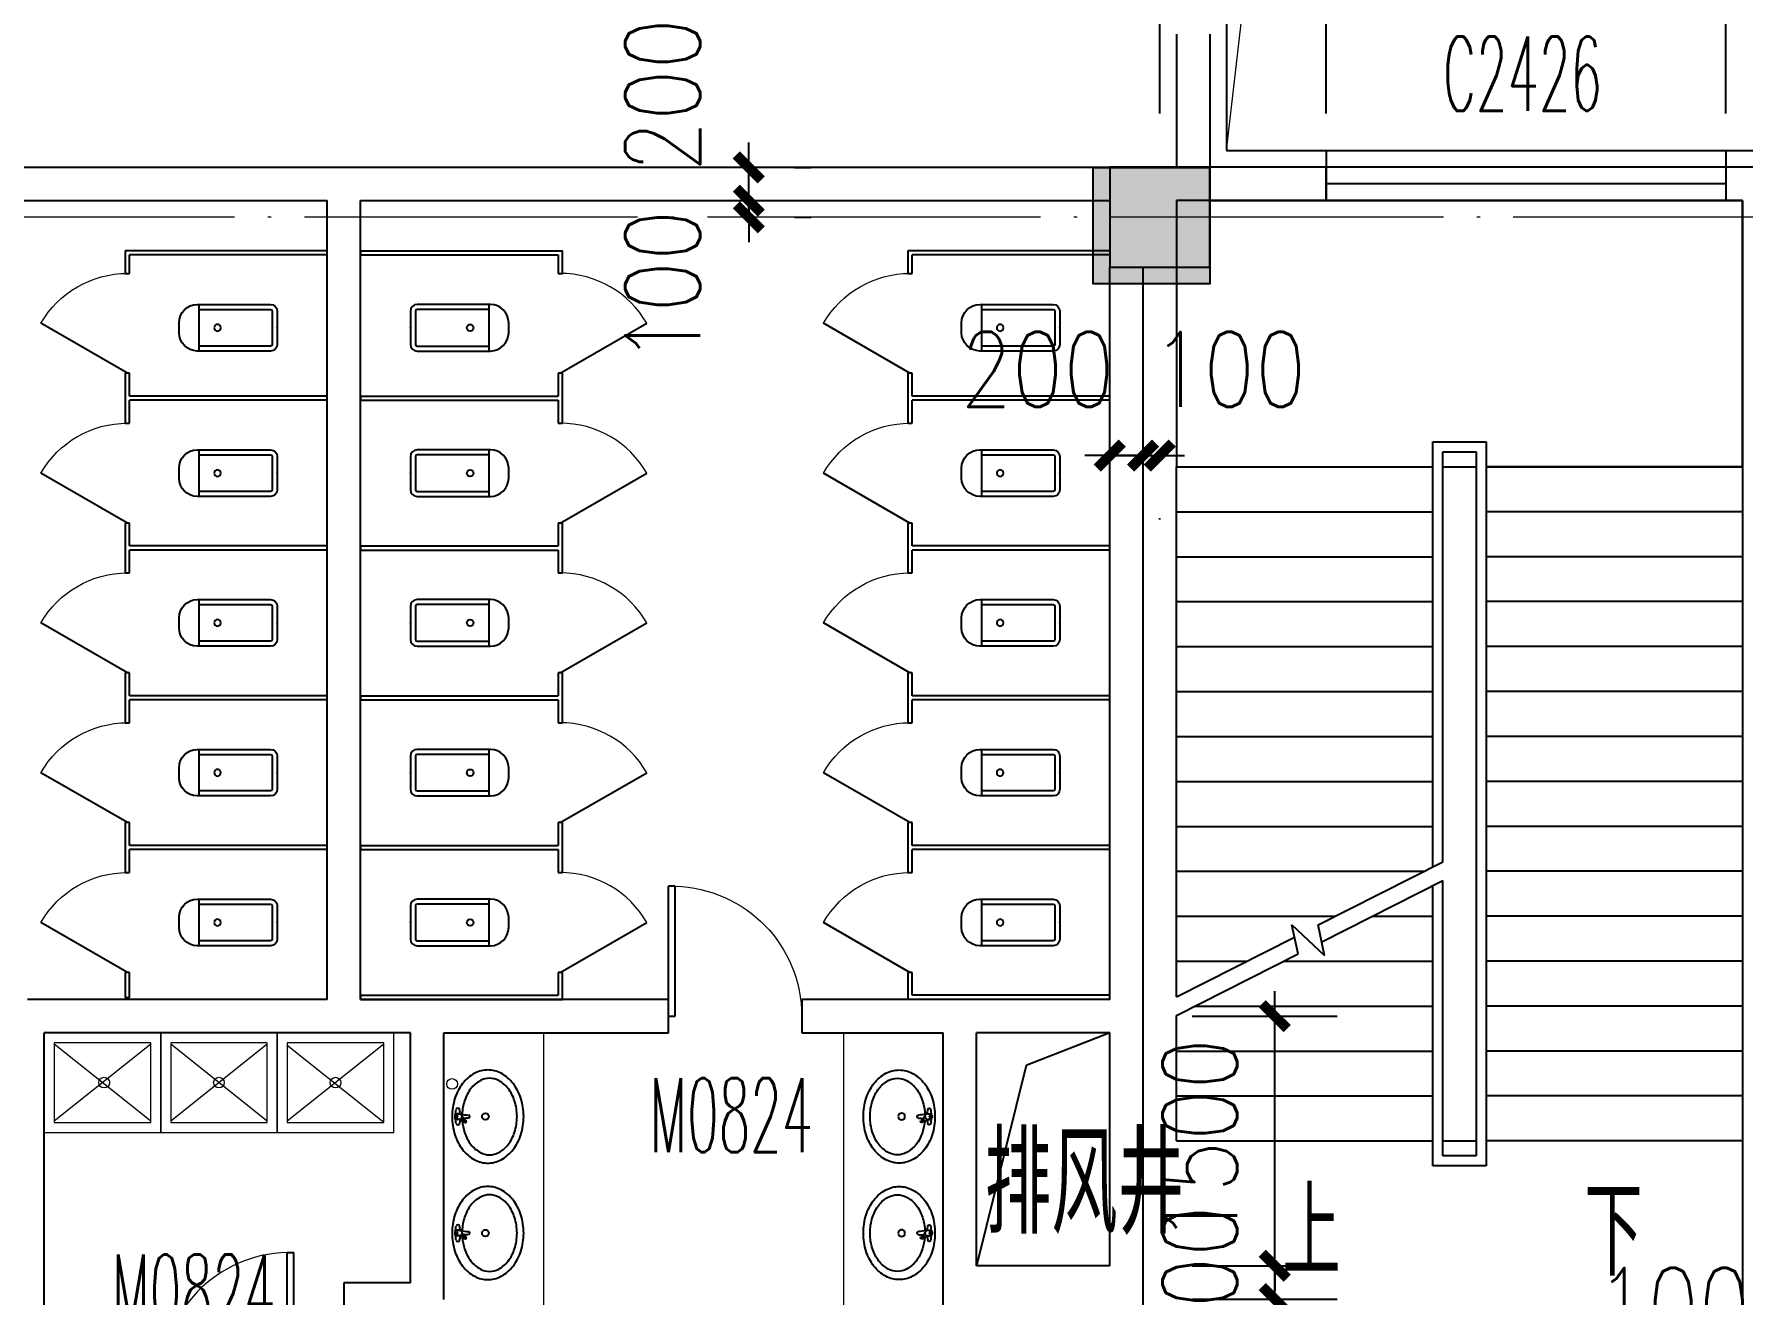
# Model space of a CAD drawing. Extents: x 1417642 to 3570900, y 124798 to 1191112.
# Drawn here: x 1460650 to 1470912, y 405920 to 413495 of the extents above; entities that cross this region are included whole.
import ezdxf

# ---------------------------------------------------------------- set-up
doc = ezdxf.new("R2010")
doc.units = 0
doc.header["$LTSCALE"] = 1000
doc.header["$MEASUREMENT"] = 0
doc.linetypes.add('DOTE', pattern=[2.42, 2, -0.2, 0.02, -0.2])
doc.layers.get('0').update_dxf_attribs({"linetype": 'CONTINUOUS'})
doc.layers.get('Defpoints').update_dxf_attribs({"linetype": 'CONTINUOUS'})
for name, color, linetype in [('colu', 2, 'CONTINUOUS'), ('COLUMN', 9, 'CONTINUOUS'), ('DIM_SYMB', 3, 'CONTINUOUS'), ('DOTE', 1, 'DOTE'), ('LATRINE', 6, 'CONTINUOUS'), ('LVTRY', 6, 'CONTINUOUS'), ('PUB_DIM', 3, 'CONTINUOUS'), ('PUB_HATCH', 8, 'CONTINUOUS'), ('PUB_TEXT', 40, 'CONTINUOUS'), ('STAIR', 2, 'CONTINUOUS'), ('SURFACE', 6, 'CONTINUOUS'), ('tiaozheng', 20, 'CONTINUOUS'), ('WALL', 4, 'CONTINUOUS'), ('WINDOW', 2, 'CONTINUOUS'), ('WINDOW_TEXT', 7, 'CONTINUOUS'), ('柱填充 @ 1', 8, 'CONTINUOUS')]:
    doc.layers.add(name, color=color, linetype=linetype)
doc.styles.add('_TCH_DIM', font='ROMANS', dxfattribs={"width": 0.7, "bigfont": 'Z'})
doc.styles.add('_TCH_WINDOW', font='ROMANS.shx', dxfattribs={"width": 0.7, "height": 400, "bigfont": 'Z.shx'})
doc.styles.add('DIM_FONT', font='SIMPLEX.shx', dxfattribs={"width": 0.8})
doc.styles.add('Z', font='ROMANS', dxfattribs={"width": 0.7, "bigfont": 'Z'})
doc.dimstyles.new('DIMN150', dxfattribs={"dimscale": 1.5, "dimtxt": 300, "dimasz": 100, "dimexe": 250, "dimexo": 300, "dimgap": 150, "dimtad": 1, "dimdec": 0, "dimzin": 0, "dimdsep": 46, "dimtxsty": 'DIM_FONT', "dimblk": 'ARCHTICK', "dimcen": 0.09, "dimdle": 1.5, "dimclrt": 7, "dimazin": 2, "dimtfac": 1, "dimtdec": 0, "dimtix": 1, "dimtmove": 2, "dimatfit": 3, "dimldrblk": 'ARCHTICK', "dimfxl": 1, "dimtolj": 1, "dimtzin": 0, "dimarcsym": 0})

# ---------------------------------------------------------------- blocks, each defined once
blk = doc.blocks.new('5873')
at = {"layer": '柱填充 @ 1', "ltscale": 1000}
blk.add_hatch(color=256, dxfattribs=at).paths.add_polyline_path([(1531128, 714085), (1531828, 714085), (1531828, 713385), (1531128, 713385)])
at = {"layer": 'colu', "ltscale": 1000}
blk.add_lwpolyline([(1531128, 714085), (1531828, 714085), (1531828, 713385), (1531128, 713385)], close=True, dxfattribs=at)
blk = doc.blocks.new('_ArchTick')
at = {"color": 0, "linetype": 'ByBlock', "const_width": 0.4}
blk.add_lwpolyline([(-0.5, -0.5), (0.5, 0.5)], dxfattribs=at)
blk = doc.blocks.new('*D1564')
at = {"layer": 'Defpoints', "color": 0}
for p in [(1464766, 412495), (1464942, 412495), (1464766, 412395)]:
    blk.add_point(p, dxfattribs=at)
at = {"layer": 'PUB_DIM', "color": 0, "lineweight": -2}
for p, q in [((1464942, 412495), (1464942, 412645)), ((1464942, 412395), (1464942, 412495)), ((1465216, 412495), (1465317, 412495)), ((1464942, 412395), (1464942, 412245)), ((1465216, 412395), (1465317, 412395))]:
    blk.add_line(p, q, dxfattribs=at)
at = {"layer": 'PUB_DIM', "color": 0, "lineweight": -2, "xscale": 150, "yscale": 150, "zscale": 150}
for p, rotation in [((1464942, 412495), 270), ((1464942, 412395), 90)]:
    blk.add_blockref('_ArchTick', p, dxfattribs=dict(at, rotation=rotation))
at = {"layer": 'PUB_DIM', "color": 7, "insert": (1464425, 411978), "char_height": 450, "attachment_point": 5, "rotation": 90, "style": 'DIM_FONT'}
blk.add_mtext('\\A1;100', dxfattribs=at)
blk = doc.blocks.new('*D1565')
at = {"layer": 'Defpoints', "color": 0}
for p in [(1464766, 412695), (1464942, 412695), (1464766, 412495)]:
    blk.add_point(p, dxfattribs=at)
at = {"layer": 'PUB_DIM', "color": 0, "lineweight": -2}
for p, q in [((1464942, 412695), (1464942, 412845)), ((1464942, 412495), (1464942, 412695)), ((1465216, 412695), (1465317, 412695)), ((1464942, 412495), (1464942, 412345)), ((1465216, 412495), (1465317, 412495))]:
    blk.add_line(p, q, dxfattribs=at)
at = {"layer": 'PUB_DIM', "color": 0, "lineweight": -2, "xscale": 150, "yscale": 150, "zscale": 150}
for p, rotation in [((1464942, 412695), 270), ((1464942, 412495), 90)]:
    blk.add_blockref('_ArchTick', p, dxfattribs=dict(at, rotation=rotation))
at = {"layer": 'PUB_DIM', "color": 7, "insert": (1464425, 413129), "char_height": 450, "attachment_point": 5, "rotation": 90, "style": 'DIM_FONT'}
blk.add_mtext('\\A1;200', dxfattribs=at)
blk = doc.blocks.new('*D1592')
at = {"layer": 'Defpoints', "color": 0}
for p in [(1467310, 411029), (1467410, 411029), (1467410, 410963)]:
    blk.add_point(p, dxfattribs=at)
at = {"layer": 'PUB_DIM', "color": 0, "lineweight": -2}
for p, q in [((1467310, 410963), (1467160, 410963)), ((1467310, 410963), (1467410, 410963)), ((1467410, 410963), (1467560, 410963)), ((1467310, 410579), (1467310, 410588)), ((1467410, 410579), (1467410, 410588))]:
    blk.add_line(p, q, dxfattribs=at)
at = {"layer": 'PUB_DIM', "color": 0, "lineweight": -2, "xscale": 150, "yscale": 150, "zscale": 150}
blk.add_blockref('_ArchTick', (1467310, 410963), dxfattribs=at)
at = {"layer": 'PUB_DIM', "color": 0, "lineweight": -2, "xscale": 150, "yscale": 150, "zscale": 150, "rotation": 180}
blk.add_blockref('_ArchTick', (1467410, 410963), dxfattribs=at)
at = {"layer": 'PUB_DIM', "color": 7, "insert": (1467828, 411481), "char_height": 450, "attachment_point": 5, "style": 'DIM_FONT'}
blk.add_mtext('\\A1;100', dxfattribs=at)
blk = doc.blocks.new('*D1593')
at = {"layer": 'Defpoints', "color": 0}
for p in [(1467110, 411029), (1467310, 411029), (1467310, 410963)]:
    blk.add_point(p, dxfattribs=at)
at = {"layer": 'PUB_DIM', "color": 0, "lineweight": -2}
for p, q in [((1467110, 410963), (1466960, 410963)), ((1467110, 410963), (1467310, 410963)), ((1467310, 410963), (1467460, 410963)), ((1467110, 410579), (1467110, 410588)), ((1467310, 410579), (1467310, 410588))]:
    blk.add_line(p, q, dxfattribs=at)
at = {"layer": 'PUB_DIM', "color": 0, "lineweight": -2, "xscale": 150, "yscale": 150, "zscale": 150}
blk.add_blockref('_ArchTick', (1467110, 410963), dxfattribs=at)
at = {"layer": 'PUB_DIM', "color": 0, "lineweight": -2, "xscale": 150, "yscale": 150, "zscale": 150, "rotation": 180}
blk.add_blockref('_ArchTick', (1467310, 410963), dxfattribs=at)
at = {"layer": 'PUB_DIM', "color": 7, "insert": (1466677, 411481), "char_height": 450, "attachment_point": 5, "style": 'DIM_FONT'}
blk.add_mtext('\\A1;200', dxfattribs=at)
blk = doc.blocks.new('*D1608')
at = {"layer": 'Defpoints', "color": 0}
for p in [(1467156, 407595), (1468101, 407595), (1467156, 406095)]:
    blk.add_point(p, dxfattribs=at)
at = {"layer": 'PUB_DIM', "color": 0, "lineweight": -2}
for p, q in [((1468101, 407595), (1468101, 407745)), ((1467606, 407595), (1468476, 407595)), ((1468101, 406095), (1468101, 407595)), ((1467606, 406095), (1468476, 406095)), ((1468101, 406095), (1468101, 405945))]:
    blk.add_line(p, q, dxfattribs=at)
at = {"layer": 'PUB_DIM', "color": 0, "lineweight": -2, "xscale": 150, "yscale": 150, "zscale": 150}
for p, rotation in [((1468101, 407595), 270), ((1468101, 406095), 90)]:
    blk.add_blockref('_ArchTick', p, dxfattribs=dict(at, rotation=rotation))
at = {"layer": 'PUB_DIM', "color": 7, "insert": (1467651, 406845), "char_height": 450, "attachment_point": 5, "rotation": 90, "style": 'DIM_FONT'}
blk.add_mtext('\\A1;1500', dxfattribs=at)
blk = doc.blocks.new('*D1609')
at = {"layer": 'Defpoints', "color": 0}
for p in [(1467156, 406095), (1468101, 406095), (1467156, 405895)]:
    blk.add_point(p, dxfattribs=at)
at = {"layer": 'PUB_DIM', "color": 0, "lineweight": -2}
for p, q in [((1468101, 406095), (1468101, 406245)), ((1467606, 406095), (1468476, 406095)), ((1468101, 405895), (1468101, 406095)), ((1467606, 405895), (1468476, 405895)), ((1468101, 405895), (1468101, 405745))]:
    blk.add_line(p, q, dxfattribs=at)
at = {"layer": 'PUB_DIM', "color": 0, "lineweight": -2, "xscale": 150, "yscale": 150, "zscale": 150}
for p, rotation in [((1468101, 406095), 270), ((1468101, 405895), 90)]:
    blk.add_blockref('_ArchTick', p, dxfattribs=dict(at, rotation=rotation))
at = {"layer": 'PUB_DIM', "color": 7, "insert": (1467651, 405995), "char_height": 450, "attachment_point": 5, "rotation": 90, "style": 'DIM_FONT'}
blk.add_mtext('\\A1;200', dxfattribs=at)
blk = doc.blocks.new('*D1610')
at = {"layer": 'Defpoints', "color": 0}
for p in [(1467156, 405895), (1468101, 405895), (1467156, 404395)]:
    blk.add_point(p, dxfattribs=at)
at = {"layer": 'PUB_DIM', "color": 0, "lineweight": -2}
for p, q in [((1468101, 405895), (1468101, 406045)), ((1467606, 405895), (1468476, 405895)), ((1468101, 404395), (1468101, 405895)), ((1467606, 404395), (1468476, 404395)), ((1468101, 404395), (1468101, 404245))]:
    blk.add_line(p, q, dxfattribs=at)
at = {"layer": 'PUB_DIM', "color": 0, "lineweight": -2, "xscale": 150, "yscale": 150, "zscale": 150}
for p, rotation in [((1468101, 405895), 270), ((1468101, 404395), 90)]:
    blk.add_blockref('_ArchTick', p, dxfattribs=dict(at, rotation=rotation))
at = {"layer": 'PUB_DIM', "color": 7, "insert": (1467651, 405145), "char_height": 450, "attachment_point": 5, "rotation": 90, "style": 'DIM_FONT'}
blk.add_mtext('\\A1;1500', dxfattribs=at)
blk = doc.blocks.new('*D1611')
at = {"layer": 'Defpoints', "color": 0}
for p in [(1470910, 405809), (1471010, 405809), (1471010, 405340)]:
    blk.add_point(p, dxfattribs=at)
at = {"layer": 'PUB_DIM', "color": 0, "lineweight": -2}
for p, q in [((1470910, 405340), (1470760, 405340)), ((1470910, 405359), (1470910, 404965)), ((1470910, 405340), (1471010, 405340)), ((1471010, 405359), (1471010, 404965)), ((1471010, 405340), (1471160, 405340))]:
    blk.add_line(p, q, dxfattribs=at)
at = {"layer": 'PUB_DIM', "color": 0, "lineweight": -2, "xscale": 150, "yscale": 150, "zscale": 150}
blk.add_blockref('_ArchTick', (1470910, 405340), dxfattribs=at)
at = {"layer": 'PUB_DIM', "color": 0, "lineweight": -2, "xscale": 150, "yscale": 150, "zscale": 150, "rotation": 180}
blk.add_blockref('_ArchTick', (1471010, 405340), dxfattribs=at)
at = {"layer": 'PUB_DIM', "color": 7, "insert": (1470493, 405857), "char_height": 450, "attachment_point": 5, "style": 'DIM_FONT'}
blk.add_mtext('\\A1;100', dxfattribs=at)
blk = doc.blocks.new('*D1942')
at = {"layer": 'Defpoints', "color": 0}
for p in [(1474210, 413795), (1470810, 412569), (1474210, 412569)]:
    blk.add_point(p, dxfattribs=at)
at = {"layer": 'PUB_DIM', "color": 0, "lineweight": -2}
for p, q in [((1470810, 413019), (1470810, 414170)), ((1474210, 413019), (1474210, 414170)), ((1470808, 413795), (1474213, 413795))]:
    blk.add_line(p, q, dxfattribs=at)
at = {"layer": 'PUB_DIM', "color": 0, "lineweight": -2, "xscale": 150, "yscale": 150, "zscale": 150, "rotation": 180}
blk.add_blockref('_ArchTick', (1470810, 413795), dxfattribs=at)
at = {"layer": 'PUB_DIM', "color": 0, "lineweight": -2, "xscale": 150, "yscale": 150, "zscale": 150}
blk.add_blockref('_ArchTick', (1474210, 413795), dxfattribs=at)
at = {"layer": 'PUB_DIM', "color": 7, "insert": (1472510, 414245), "char_height": 450, "attachment_point": 5, "style": 'DIM_FONT'}
blk.add_mtext('\\A1;3400', dxfattribs=at)
blk = doc.blocks.new('*D1943')
at = {"layer": 'Defpoints', "color": 0}
for p in [(1470810, 413795), (1468410, 412569), (1470810, 412569)]:
    blk.add_point(p, dxfattribs=at)
at = {"layer": 'PUB_DIM', "color": 0, "lineweight": -2}
for p, q in [((1468410, 413019), (1468410, 414170)), ((1470810, 413019), (1470810, 414170)), ((1468408, 413795), (1470813, 413795))]:
    blk.add_line(p, q, dxfattribs=at)
at = {"layer": 'PUB_DIM', "color": 0, "lineweight": -2, "xscale": 150, "yscale": 150, "zscale": 150, "rotation": 180}
blk.add_blockref('_ArchTick', (1468410, 413795), dxfattribs=at)
at = {"layer": 'PUB_DIM', "color": 0, "lineweight": -2, "xscale": 150, "yscale": 150, "zscale": 150}
blk.add_blockref('_ArchTick', (1470810, 413795), dxfattribs=at)
at = {"layer": 'PUB_DIM', "color": 7, "insert": (1469610, 414245), "char_height": 450, "attachment_point": 5, "style": 'DIM_FONT'}
blk.add_mtext('\\A1;2400', dxfattribs=at)
blk = doc.blocks.new('*D1944')
at = {"layer": 'Defpoints', "color": 0}
for p in [(1468410, 413795), (1467410, 412569), (1468410, 412569)]:
    blk.add_point(p, dxfattribs=at)
at = {"layer": 'PUB_DIM', "color": 0, "lineweight": -2}
for p, q in [((1467410, 413019), (1467410, 414170)), ((1468410, 413019), (1468410, 414170)), ((1467410, 413795), (1467260, 413795)), ((1467410, 413795), (1468410, 413795)), ((1468410, 413795), (1468560, 413795))]:
    blk.add_line(p, q, dxfattribs=at)
at = {"layer": 'PUB_DIM', "color": 0, "lineweight": -2, "xscale": 150, "yscale": 150, "zscale": 150}
blk.add_blockref('_ArchTick', (1467410, 413795), dxfattribs=at)
at = {"layer": 'PUB_DIM', "color": 0, "lineweight": -2, "xscale": 150, "yscale": 150, "zscale": 150, "rotation": 180}
blk.add_blockref('_ArchTick', (1468410, 413795), dxfattribs=at)
at = {"layer": 'PUB_DIM', "color": 7, "insert": (1467910, 414245), "char_height": 450, "attachment_point": 5, "style": 'DIM_FONT'}
blk.add_mtext('\\A1;1000', dxfattribs=at)
blk = doc.blocks.new('_FZH')
blk.add_lwpolyline([(-0.5, -0.5), (0.5, -0.5), (0.5, 0.5), (-0.5, 0.5)], close=True)
at = {"layer": 'PUB_HATCH'}
blk.add_solid([(-0.5, -0.5), (0.5, -0.5), (-0.5, 0.5), (0.5, 0.5)], dxfattribs=at)
blk = doc.blocks.new('$TCHSYS$WIN2D')
for p, q in [((-0.5, 0.5), (0.5, 0.5)), ((-0.5, 0.5), (-0.5, -0.5)), ((0.5, 0.5), (0.5, -0.5)), ((0.5, 0.1667), (-0.5, 0.1667)), ((0.5, -0.1667), (-0.5, -0.1667)), ((-0.5, -0.5), (0.5, -0.5))]:
    blk.add_line(p, q)
blk = doc.blocks.new('$lvtry$00000200')
for p, q in [((-140, -40, 0), (-140, -480, 0)), ((-110, -40, 0), (-110, -470, 0)), ((100, 0, 0), (-100, 0, 0)), ((100, -30, 0), (-100, -30, 0)), ((110, -470, 0), (110, -40, 0)), ((140, -480, 0), (140, -40, 0)), ((140, -470, 0), (-140, -470, 0)), ((-30, -590, 0), (30, -590, 0))]:
    blk.add_line(p, q)
blk.add_circle((0, -359, 0), 20)
for centre, radius, start, end in [((-100, -40, 0), 40, 90, 180), ((-100, -40, 0), 10, 90, 180), ((100, -40, 0), 40, 0, 90), ((100, -40, 0), 10, 0, 90), ((-30, -480, 0), 110, 180, 270), ((30, -480, 0), 110, 270, 0)]:
    blk.add_arc(centre, radius, start, end)
blk.add_point((0, 0))
blk = doc.blocks.new('$TCHSYS$APDOOR2D')
blk.add_line((0.5, 0), (0, 0.866))
at = {"lineweight": 13}
blk.add_arc((0.5, 0), 1, 120, 180, dxfattribs=at)
blk = doc.blocks.new('$lvtry$00000193')
for p, q in [((-17, -43, 0), (-17, -33, 0)), ((17, -43, 0), (17, -33, 0))]:
    blk.add_line(p, q)
at = {"elevation": 0}
blk.add_lwpolyline([(280, -215, 0.12431), (260, -136, 0.105707), (198, -63, 0.086941), (110, -17, 0.077137), (0, 0, 0.077137), (-110, -17, 0.086941), (-198, -63, 0.105707), (-260, -136, 0.12431), (-280, -215, 0.12431), (-260, -294, 0.105707), (-198, -367, 0.086941), (-110, -413, 0.077137), (0, -430, 0.077137), (110, -413, 0.086941), (198, -367, 0.105707), (260, -294, 0.12431)], format="xyb", close=True, dxfattribs=at)
blk.add_lwpolyline([(-25, -61, 0.056876), (-95, -75, 0.086941), (-168, -113, 0.105707), (-216, -170, 0.12431), (-230, -225, 0.12431), (-216, -280, 0.105707), (-168, -337, 0.086941), (-95, -375, 0.077137), (0, -390, 0.077137), (95, -375, 0.086941), (168, -337, 0.105707), (216, -280, 0.12431), (230, -225, 0.12431), (216, -170, 0.105707), (168, -113, 0.086941), (95, -75, 0.06676), (13, -60, 0.06676)], format="xyb", dxfattribs=at)
for centre, radius in [((0, -43, 0), 16.7), ((0, -200, 0), 20)]:
    blk.add_circle(centre, radius)
for centre, radius, start, end in [((-40, -34, 0), 10.1, 106.6096, 258.1648), ((-64, 234, 0), 259, 274.7069, 282.3732), ((-75, -213, 0), 173, 71.36, 79.1873), ((-29, -80, 0), 6.77, 155.344, 308.3224), ((-171, 19, 0), 166, 324.8411, 338.1337), ((-171, 19, 0), 170, 324.8411, 331.3523), ((-29, -80, 0), 3.37, 155.344, 308.3224), ((100, -194, 0), 170, 132.3141, 138.8253), ((100, -194, 0), 166, 125.5327, 138.8253), ((-12, -58, 0), 10.6, 201.8924, 261.774), ((0, -33, 0), 16.7, 0, 180), ((-381, -115, 0), 372, 2.3982, 6.7627), ((0, -96, 0), 9.9, 201.7837, 338.2163), ((64, 234, 0), 259, 257.6268, 265.2931), ((381, -115, 0), 372, 170.1008, 177.6018), ((75, -213, 0), 173, 100.8127, 110.4191), ((40, -34, 0), 10.1, 281.8352, 73.3904)]:
    blk.add_arc(centre, radius, start, end)
blk.add_point((0, -33, 0))
blk = doc.blocks.new('$DorLib2D$00000001')
for p, q in [((0.45, 0.975), (0.5, 0.975)), ((0.45, 0), (0.45, 0.975)), ((0.5, 0), (0.5, 0.975)), ((0.5, 0), (0.45, 0))]:
    blk.add_line(p, q)
at = {"lineweight": 13}
blk.add_arc((0.475, 0), 0.975, 91.4693, 180, dxfattribs=at)

msp = doc.modelspace()

# ---------------------------------------------------------------- linework, layer by layer
at = {"layer": 'DIM_SYMB'}
for points in [[(1470110.3, 406710.5, 0, 0, 0), (1470110.3, 411695.5, 0, 0, 0), (1468310.3, 411695.5, 0, 0, 0), (1468310.3, 408645.5, 120, 0, 0), (1468310.3, 408195.5, 0, 0, 0)], [(1468310.3, 406710.5, 0, 0, 0), (1468310.3, 407475.5, 120, 0, 0), (1468310.3, 407925.5, 0, 0, 0)]]:
    msp.add_lwpolyline(points, format="xyseb", dxfattribs=at)
at = {"layer": 'DOTE', "lineweight": 0}
msp.add_lwpolyline([(1597373.8, 412395.5), (1431783.9, 412395.5)], dxfattribs=at)
at = {"layer": 'LATRINE'}
for p, q in [((1462410.3, 412194.1), (1461197.8, 412194.1)), ((1461197.8, 412194.1), (1461197.8, 412057.9)), ((1462410.3, 412169.1), (1461222.8, 412169.1)), ((1461222.8, 412057.9), (1461222.8, 412169.1)), ((1462410.3, 412169.1), (1462410.3, 412194.1)), ((1462610.3, 412194.1), (1463822.8, 412194.1)), ((1462610.3, 412194.1), (1462610.3, 412169.1)), ((1462610.3, 412169.1), (1463797.8, 412169.1)), ((1463797.8, 412169.1), (1463797.8, 412057.9)), ((1463822.8, 412057.9), (1463822.8, 412194.1)), ((1467110.3, 412194.1), (1465897.8, 412194.1)), ((1465897.8, 412194.1), (1465897.8, 412057.9)), ((1467110.3, 412169.1), (1465922.8, 412169.1)), ((1465922.8, 412057.9), (1465922.8, 412169.1)), ((1461197.8, 412057.9), (1461222.8, 412057.9)), ((1463797.8, 412057.9), (1463822.8, 412057.9)), ((1465897.8, 412057.9), (1465922.8, 412057.9)), ((1461222.8, 411457.9), (1461197.8, 411457.9)), ((1461197.8, 411457.9), (1461197.8, 411310.9)), ((1461222.8, 411320.4), (1461222.8, 411457.9)), ((1463822.8, 411457.9), (1463797.8, 411457.9)), ((1463797.8, 411457.9), (1463797.8, 411320.4)), ((1463822.8, 411310.9), (1463822.8, 411457.9)), ((1465922.8, 411457.9), (1465897.8, 411457.9)), ((1465897.8, 411457.9), (1465897.8, 411310.9)), ((1465922.8, 411320.4), (1465922.8, 411457.9)), ((1461197.8, 411307.9), (1461197.8, 411157.9)), ((1462410.3, 411320.4), (1461222.8, 411320.4)), ((1462410.3, 411295.4), (1461222.8, 411295.4)), ((1461222.8, 411157.9), (1461222.8, 411295.4)), ((1462410.3, 411295.4), (1462410.3, 411320.4)), ((1462610.3, 411320.4), (1463797.8, 411320.4)), ((1462610.3, 411320.4), (1462610.3, 411295.4)), ((1462610.3, 411295.4), (1463797.8, 411295.4)), ((1463797.8, 411295.4), (1463797.8, 411157.9)), ((1463822.8, 411157.9), (1463822.8, 411307.9)), ((1465897.8, 411307.9), (1465897.8, 411157.9)), ((1467110.3, 411320.4), (1465922.8, 411320.4)), ((1467110.3, 411295.4), (1465922.8, 411295.4)), ((1465922.8, 411157.9), (1465922.8, 411295.4)), ((1467110.3, 411295.4), (1467110.3, 411320.4)), ((1461197.8, 411157.9), (1461222.8, 411157.9)), ((1463797.8, 411157.9), (1463822.8, 411157.9)), ((1465897.8, 411157.9), (1465922.8, 411157.9)), ((1461222.8, 410557.9), (1461197.8, 410557.9)), ((1461197.8, 410557.9), (1461197.8, 410407.9)), ((1461222.8, 410420.4), (1461222.8, 410557.9)), ((1463822.8, 410557.9), (1463797.8, 410557.9)), ((1463797.8, 410557.9), (1463797.8, 410420.4)), ((1463822.8, 410407.9), (1463822.8, 410557.9)), ((1465922.8, 410557.9), (1465897.8, 410557.9)), ((1465897.8, 410557.9), (1465897.8, 410407.9)), ((1465922.8, 410420.4), (1465922.8, 410557.9)), ((1461197.8, 410407.9), (1461197.8, 410257.9)), ((1462410.3, 410420.4), (1461222.8, 410420.4)), ((1462410.3, 410395.4), (1461222.8, 410395.4)), ((1461222.8, 410257.9), (1461222.8, 410395.4)), ((1462410.3, 410395.4), (1462410.3, 410420.4)), ((1462610.3, 410420.4), (1463797.8, 410420.4)), ((1462610.3, 410420.4), (1462610.3, 410395.4)), ((1462610.3, 410395.4), (1463797.8, 410395.4)), ((1463797.8, 410395.4), (1463797.8, 410257.9)), ((1463822.8, 410257.9), (1463822.8, 410407.9)), ((1465897.8, 410407.9), (1465897.8, 410257.9)), ((1467110.3, 410420.4), (1465922.8, 410420.4)), ((1467110.3, 410395.4), (1465922.8, 410395.4)), ((1465922.8, 410257.9), (1465922.8, 410395.4)), ((1467110.3, 410395.4), (1467110.3, 410420.4)), ((1461197.8, 410257.9), (1461222.8, 410257.9)), ((1463797.8, 410257.9), (1463822.8, 410257.9)), ((1465897.8, 410257.9), (1465922.8, 410257.9)), ((1461222.8, 409657.9), (1461197.8, 409657.9)), ((1461197.8, 409657.9), (1461197.8, 409507.9)), ((1461222.8, 409520.4), (1461222.8, 409657.9)), ((1463822.8, 409657.9), (1463797.8, 409657.9)), ((1463797.8, 409657.9), (1463797.8, 409520.4)), ((1463822.8, 409507.9), (1463822.8, 409657.9)), ((1465922.8, 409657.9), (1465897.8, 409657.9)), ((1465897.8, 409657.9), (1465897.8, 409507.9)), ((1465922.8, 409520.4), (1465922.8, 409657.9)), ((1461197.8, 409507.9), (1461197.8, 409357.9)), ((1462410.3, 409520.4), (1461222.8, 409520.4)), ((1462410.3, 409495.4), (1461222.8, 409495.4)), ((1461222.8, 409357.9), (1461222.8, 409495.4)), ((1462410.3, 409495.4), (1462410.3, 409520.4)), ((1462610.3, 409520.4), (1463797.8, 409520.4)), ((1462610.3, 409520.4), (1462610.3, 409495.4)), ((1462610.3, 409495.4), (1463797.8, 409495.4)), ((1463797.8, 409495.4), (1463797.8, 409357.9)), ((1463822.8, 409357.9), (1463822.8, 409507.9)), ((1465897.8, 409507.9), (1465897.8, 409357.9)), ((1467110.3, 409520.4), (1465922.8, 409520.4)), ((1467110.3, 409495.4), (1465922.8, 409495.4)), ((1465922.8, 409357.9), (1465922.8, 409495.4)), ((1467110.3, 409495.4), (1467110.3, 409520.4)), ((1461197.8, 409357.9), (1461222.8, 409357.9)), ((1463797.8, 409357.9), (1463822.8, 409357.9)), ((1465897.8, 409357.9), (1465922.8, 409357.9)), ((1461222.8, 408757.9), (1461197.8, 408757.9)), ((1461197.8, 408757.9), (1461197.8, 408607.9)), ((1461222.8, 408620.4), (1461222.8, 408757.9)), ((1463822.8, 408757.9), (1463797.8, 408757.9)), ((1463797.8, 408757.9), (1463797.8, 408620.4)), ((1463822.8, 408607.9), (1463822.8, 408757.9)), ((1465922.8, 408757.9), (1465897.8, 408757.9)), ((1465897.8, 408757.9), (1465897.8, 408607.9)), ((1465922.8, 408620.4), (1465922.8, 408757.9)), ((1461197.8, 408607.9), (1461197.8, 408457.9)), ((1462410.3, 408620.4), (1461222.8, 408620.4)), ((1462410.3, 408595.4), (1461222.8, 408595.4)), ((1461222.8, 408457.9), (1461222.8, 408595.4)), ((1462410.3, 408595.4), (1462410.3, 408620.4)), ((1462610.3, 408620.4), (1463797.8, 408620.4)), ((1462610.3, 408620.4), (1462610.3, 408595.4)), ((1462610.3, 408595.4), (1463797.8, 408595.4)), ((1463797.8, 408595.4), (1463797.8, 408457.9)), ((1463822.8, 408457.9), (1463822.8, 408607.9)), ((1465897.8, 408607.9), (1465897.8, 408457.9)), ((1467110.3, 408620.4), (1465922.8, 408620.4)), ((1467110.3, 408595.4), (1465922.8, 408595.4)), ((1465922.8, 408457.9), (1465922.8, 408595.4)), ((1467110.3, 408595.4), (1467110.3, 408620.4)), ((1461197.8, 408457.9), (1461222.8, 408457.9)), ((1463797.8, 408457.9), (1463822.8, 408457.9)), ((1465897.8, 408457.9), (1465922.8, 408457.9)), ((1461222.8, 407857.9), (1461197.8, 407857.9)), ((1461197.8, 407857.9), (1461197.8, 407707.9)), ((1461222.8, 407707.9), (1461222.8, 407857.9)), ((1463822.8, 407857.9), (1463797.8, 407857.9)), ((1463797.8, 407857.9), (1463797.8, 407720.4)), ((1463822.8, 407695.4), (1463822.8, 407857.9)), ((1465922.8, 407857.9), (1465897.8, 407857.9)), ((1465897.8, 407857.9), (1465897.8, 407695.4)), ((1465922.8, 407720.4), (1465922.8, 407857.9)), ((1461197.8, 407707.9), (1461222.8, 407707.9)), ((1462610.3, 407720.4), (1463797.8, 407720.4)), ((1462610.3, 407720.4), (1462610.3, 407695.4)), ((1467110.3, 407720.4), (1465922.8, 407720.4)), ((1467110.3, 407695.4), (1467110.3, 407720.4)), ((1462610.3, 407695.4), (1463822.8, 407695.4)), ((1467110.3, 407695.4), (1465897.8, 407695.4))]:
    msp.add_line(p, q, dxfattribs=at)
at = {"layer": 'LATRINE', "lineweight": 0}
for points in [[(1463710.3, 407495.4), (1463710.3, 404292.5)], [(1465510.3, 407495.4), (1465510.3, 404292.5)]]:
    msp.add_lwpolyline(points, dxfattribs=at)
at = {"layer": 'LVTRY', "lineweight": 0}
for p, q in [((1461350.3, 406963.7), (1460770.3, 407427.3)), ((1461350.3, 407427.3), (1460770.3, 406963.7)), ((1462050.3, 406963.7), (1461470.3, 407427.3)), ((1462050.3, 407427.3), (1461470.3, 406963.7)), ((1462750.3, 407427.3), (1462170.3, 406963.7)), ((1462750.3, 406955.7), (1462170.3, 407419.3))]:
    msp.add_line(p, q, dxfattribs=at)
for points in [[(1460710.3, 406895.7), (1461410.3, 406895.7), (1461410.3, 407495.4), (1460710.3, 407495.4)], [(1461410.3, 406895.7), (1462110.3, 406895.7), (1462110.3, 407495.4), (1461410.3, 407495.4)], [(1462110.3, 406895.7), (1462810.3, 406895.7), (1462810.3, 407495.4), (1462110.3, 407495.4)], [(1460770.3, 406955.7), (1461350.3, 406955.7), (1461350.3, 407435.4), (1460770.3, 407435.4)], [(1461470.3, 406955.7), (1462050.3, 406955.7), (1462050.3, 407435.4), (1461470.3, 407435.4)], [(1462170.3, 406955.7), (1462750.3, 406955.7), (1462750.3, 407435.4), (1462170.3, 407435.4)]]:
    msp.add_lwpolyline(points, close=True, dxfattribs=at)
for centre in [(1461070.3, 407195.5), (1461760.3, 407195.5), (1462460.3, 407195.5), (1463160.3, 407187.5)]:
    msp.add_circle(centre, 32.1, dxfattribs=at)
at = {"layer": 'STAIR'}
for p, q in [((1470910.3, 412495.5), (1467510.3, 412495.5)), ((1467510.3, 412495.5), (1467510.3, 410895.5)), ((1470910.3, 410895.5), (1470910.3, 412495.5)), ((1469050.3, 408492), (1469050.3, 411045.5)), ((1469050.3, 411045.5), (1469370.3, 411045.5)), ((1469110.3, 408522.5), (1469110.3, 410985.5)), ((1469110.3, 410985.5), (1469310.3, 410985.5)), ((1469310.3, 410985.5), (1469310.3, 406755.5)), ((1469370.3, 411045.5), (1469370.3, 406695.5)), ((1467510.3, 407710.6), (1467510.3, 410895.5)), ((1467510.3, 410895.5), (1469050.3, 410895.5)), ((1467510.3, 410895.5), (1469050.3, 410895.5)), ((1469110.3, 408522.5), (1469110.3, 410895.5)), ((1469110.3, 410895.5), (1469310.3, 410895.5)), ((1469310.3, 410895.5), (1469310.3, 406845.5)), ((1470910.3, 410895.5), (1469370.3, 410895.5)), ((1469370.3, 410895.5), (1470910.3, 410895.5)), ((1470910.3, 410895.5), (1470910.3, 406845.5)), ((1467510.3, 410625.5), (1469050.3, 410625.5)), ((1470910.3, 410625.5), (1469370.3, 410625.5)), ((1467510.3, 410355.5), (1469050.3, 410355.5)), ((1470910.3, 410355.5), (1469370.3, 410355.5)), ((1467510.3, 410085.5), (1469050.3, 410085.5)), ((1470910.3, 410085.5), (1469370.3, 410085.5)), ((1467510.3, 409815.5), (1469050.3, 409815.5)), ((1470910.3, 409815.5), (1469370.3, 409815.5)), ((1467510.3, 409545.5), (1469050.3, 409545.5)), ((1470910.3, 409545.5), (1469370.3, 409545.5)), ((1467510.3, 409275.5), (1469050.3, 409275.5)), ((1470910.3, 409275.5), (1469370.3, 409275.5)), ((1467510.3, 409005.5), (1469050.3, 409005.5)), ((1470910.3, 409005.5), (1469370.3, 409005.5)), ((1467510.3, 408735.5), (1469050.3, 408735.5)), ((1470910.3, 408735.5), (1469370.3, 408735.5)), ((1468361.9, 408142.7), (1469110.3, 408522.5)), ((1467510.3, 408465.5), (1468997.9, 408465.5)), ((1470910.3, 408465.5), (1469370.3, 408465.5)), ((1468383.3, 408041.4), (1469110.3, 408410.3)), ((1469050.3, 406695.5), (1469050.3, 408379.9)), ((1469110.3, 406845.5), (1469110.3, 408410.3)), ((1469110.3, 406755.5), (1469110.3, 408410.3)), ((1467510.3, 408195.5), (1468465.8, 408195.5)), ((1468240.8, 407969.2), (1468204, 408143.7)), ((1468204, 408143.7), (1468400.4, 407960)), ((1468400.4, 407960), (1468361.9, 408142.7)), ((1468686.8, 408195.5), (1469050.3, 408195.5)), ((1470910.3, 408195.5), (1469370.3, 408195.5)), ((1467510.3, 407710.6), (1468219.5, 408070.5)), ((1467510.3, 407598.4), (1468240.8, 407969.2)), ((1467510.3, 407925.5), (1467933.7, 407925.5)), ((1468154.7, 407925.5), (1469050.3, 407925.5)), ((1470910.3, 407925.5), (1469370.3, 407925.5)), ((1467510.3, 406845.5), (1467510.3, 407598.4)), ((1467622.6, 407655.5), (1469050.3, 407655.5)), ((1470910.3, 407655.5), (1469370.3, 407655.5)), ((1467510.3, 407385.5), (1469050.3, 407385.5)), ((1470910.3, 407385.5), (1469370.3, 407385.5)), ((1467510.3, 407115.5), (1469050.3, 407115.5)), ((1470910.3, 407115.5), (1469370.3, 407115.5)), ((1467510.3, 406845.5), (1469050.3, 406845.5)), ((1469110.3, 406845.5), (1469310.3, 406845.5)), ((1470910.3, 406845.5), (1469370.3, 406845.5)), ((1469370.3, 406695.5), (1469050.3, 406695.5)), ((1469310.3, 406755.5), (1469110.3, 406755.5))]:
    msp.add_line(p, q, dxfattribs=at)
at = {"layer": 'STAIR', "lineweight": 0}
msp.add_lwpolyline([(1467810.8, 412795.5), (1473366, 460995.5), (1511010.3, 469395.5)], dxfattribs=at)
at = {"layer": 'SURFACE'}
for p, q in [((1467810.3, 413795.5), (1467810.3, 412795.5)), ((1467810.3, 412795.5), (1468410.3, 412795.5)), ((1468410.3, 412795.5), (1468410.3, 412695.5)), ((1470810.3, 412795.5), (1470810.3, 412695.5)), ((1470810.3, 412795.5), (1471010.3, 412795.5))]:
    msp.add_line(p, q, dxfattribs=at)
at = {"layer": 'tiaozheng', "color": 2}
for p, q in [((1467110.3, 407495.4), (1466608.2, 407298.6)), ((1466608.2, 407298.6), (1466310.3, 406095.4))]:
    msp.add_line(p, q, dxfattribs=at)
at = {"layer": 'WALL'}
for p, q in [((1467510.3, 413495.5), (1467510.3, 412695.5)), ((1467710.3, 413495.5), (1467710.3, 412695.5)), ((1458910.3, 412695.5), (1462510.3, 412695.5)), ((1462510.3, 412695.5), (1467110.3, 412695.5)), ((1468410.3, 412695.5), (1467710.3, 412695.5)), ((1468410.3, 412495.5), (1468410.3, 412695.5)), ((1471010.3, 412695.5), (1470810.3, 412695.5)), ((1470810.3, 412695.5), (1470810.3, 412495.5)), ((1459010.3, 412495.5), (1462410.3, 412495.5)), ((1462410.3, 407695.4), (1462410.3, 412495.5)), ((1462610.3, 407695.4), (1462610.3, 412495.5)), ((1462610.3, 412495.5), (1467110.3, 412495.5)), ((1467710.3, 412495.5), (1468410.3, 412495.5)), ((1470810.3, 412495.5), (1470910.3, 412495.5)), ((1470910.3, 412495.5), (1470910.3, 404295.5)), ((1467110.3, 407695.4), (1467110.3, 412095.5)), ((1467310.3, 407595.4), (1467310.3, 412095.5)), ((1462410.3, 407695.4), (1460610.3, 407695.4)), ((1463010.3, 407695.4), (1462610.3, 407695.4)), ((1464460.3, 407695.4), (1463010.3, 407695.4)), ((1464460.3, 407495.4), (1464460.3, 407695.4)), ((1466210.3, 407695.4), (1465260.3, 407695.4)), ((1465260.3, 407695.4), (1465260.3, 407495.4)), ((1467110.3, 407695.4), (1466210.3, 407695.4)), ((1467310.3, 405995.4), (1467310.3, 407595.4)), ((1460710.3, 405495.4), (1460710.3, 407495.4)), ((1462510.3, 407495.4), (1460710.3, 407495.4)), ((1462910.3, 407495.4), (1462510.3, 407495.4)), ((1462910.3, 405992.5), (1462910.3, 407495.4)), ((1463110.3, 405892.5), (1463110.3, 407495.4)), ((1463110.3, 407495.4), (1464460.3, 407495.4)), ((1465260.3, 407495.4), (1466110.3, 407495.4)), ((1466110.3, 405995.4), (1466110.3, 407495.4)), ((1467110.3, 407495.4), (1466310.3, 407495.4)), ((1466310.3, 406095.4), (1466310.3, 407495.4)), ((1467110.3, 406095.4), (1467110.3, 407495.4)), ((1467110.3, 406095.4), (1466310.3, 406095.4)), ((1462910.3, 405992.5), (1462510.3, 405992.5)), ((1462510.3, 405992.5), (1462510.3, 405495.4)), ((1466110.3, 404295.5), (1466110.3, 405995.4)), ((1467310.3, 404695.5), (1467310.3, 405995.4))]:
    msp.add_line(p, q, dxfattribs=at)

# ---------------------------------------------------------------- block references
at = {"layer": 'COLUMN', "lineweight": 0, "xscale": 600, "yscale": 600, "zscale": 600}
msp.add_blockref('_FZH', (1467410.3, 412395.5), dxfattribs=at)
at = {"layer": 'LATRINE', "lineweight": 0, "xscale": 600, "zscale": 25, "rotation": 270}
for p, yscale in [((1461210.3, 411757.9), -600), ((1463810.3, 411757.9), 600), ((1465910.3, 411757.9), -600), ((1461210.3, 410857.9), -600), ((1463810.3, 410857.9), 600), ((1465910.3, 410857.9), -600), ((1461210.3, 409957.9), -600), ((1463810.3, 409957.9), 600), ((1465910.3, 409957.9), -600), ((1461210.3, 409057.9), -600), ((1463810.3, 409057.9), 600), ((1465910.3, 409057.9), -600), ((1461210.3, 408157.9), -600), ((1463810.3, 408157.9), 600), ((1465910.3, 408157.9), -600)]:
    msp.add_blockref('$TCHSYS$APDOOR2D', p, dxfattribs=dict(at, yscale=yscale))
at = {"layer": 'LVTRY', "lineweight": 0, "yscale": -0.9999999999999998, "rotation": 90.00000000000001}
for name, p in [('$lvtry$00000200', (1462110.3, 411731.6)), ('$lvtry$00000200', (1466810.3, 411731.6)), ('$lvtry$00000200', (1462110.3, 410857.9)), ('$lvtry$00000200', (1466810.3, 410857.9)), ('$lvtry$00000200', (1462110.3, 409957.9)), ('$lvtry$00000200', (1466810.3, 409957.9)), ('$lvtry$00000200', (1462110.3, 409057.9)), ('$lvtry$00000200', (1466810.3, 409057.9)), ('$lvtry$00000200', (1462110.3, 408157.9)), ('$lvtry$00000200', (1466810.3, 408157.9)), ('$lvtry$00000193', (1466060.3, 406991.6)), ('$lvtry$00000193', (1466060.3, 406291.6))]:
    msp.add_blockref(name, p, dxfattribs=at)
at = {"layer": 'LVTRY', "lineweight": 0, "rotation": 90.00000000000001}
for name, p in [('$lvtry$00000200', (1462910.3, 411731.6)), ('$lvtry$00000200', (1462910.3, 410857.9)), ('$lvtry$00000200', (1462910.3, 409957.9)), ('$lvtry$00000200', (1462910.3, 409057.9)), ('$lvtry$00000200', (1462910.3, 408157.9)), ('$lvtry$00000193', (1463160.3, 406991.6)), ('$lvtry$00000193', (1463160.3, 406291.6))]:
    msp.add_blockref(name, p, dxfattribs=at)
at = {"layer": 'tiaozheng'}
msp.add_blockref('5873', (-64117.3, -301389.9), dxfattribs=at)
at = {"layer": 'WINDOW', "color": 2}
ref = msp.add_blockref('$TCHSYS$WIN2D', (1469610.3, 412645.5), dxfattribs=dict(at, xscale=2400, yscale=300, zscale=2400))
ref.add_attrib('A', 'C2426', (1469111.5, 413034.2), dxfattribs={"layer": 'WINDOW_TEXT', "color": 2, "height": 446.25, "style": '_TCH_WINDOW', "width": 0.494118})
at = {"layer": 'WINDOW', "lineweight": 0}
ref = msp.add_blockref('$DorLib2D$00000001', (1464860.3, 407595.4), dxfattribs=dict(at, xscale=800, yscale=-800, zscale=800, rotation=180))
ref.add_attrib('A', 'M0824', (1464345.8, 406776.9), dxfattribs={"layer": 'WINDOW_TEXT', "lineweight": 0, "height": 446.25, "style": '_TCH_WINDOW', "width": 0.494118})
ref = msp.add_blockref('$DorLib2D$00000001', (1461810.3, 405395.4), dxfattribs=dict(at, xscale=800, yscale=800, zscale=800))
ref.add_attrib('A', 'M0824', (1461117.2, 405716.7), dxfattribs={"layer": 'WINDOW_TEXT', "lineweight": 0, "height": 446.25, "style": '_TCH_WINDOW', "width": 0.494118})

# ---------------------------------------------------------------- texts
at = {"layer": 'PUB_TEXT', "width": 0.7}
for s, height, style, p in [('排风井', 600, 'Z', (1466359.9, 406287.1)), ('上', 525, '_TCH_DIM', (1468146.8, 406035.3)), ('下', 525, '_TCH_DIM', (1469961.3, 406035.3))]:
    msp.add_text(s, height=height, dxfattribs=dict(at, style=style)).set_placement(p)

# ---------------------------------------------------------------- dimensions: what is measured, and where the dimension line sits
at = {"layer": 'PUB_DIM'}
for p1, p2, distance, picture, middle in [((1467410.3, 412569.2), (1468410.3, 412569.2), 1226.2, '*D1944', (1467910.3, 414245.5)), ((1468410.3, 412569.2), (1470810.3, 412569.2), 1226.2, '*D1943', (1469610.3, 414245.5)), ((1470810.3, 412569.2), (1474210.3, 412569.2), 1226.2, '*D1942', (1472510.3, 414245.5)), ((1467155.7, 406095.4), (1467155.7, 407595.4), -945.2, '*D1608', (1467650.9, 406845.4)), ((1467155.7, 405895.4), (1467155.7, 406095.4), -945.2, '*D1609', (1467650.9, 405995.4)), ((1467155.7, 404395.5), (1467155.7, 405895.4), -945.2, '*D1610', (1467650.9, 405145.4))]:
    dim = msp.add_aligned_dim(p1=p1, p2=p2, distance=distance, dimstyle='DIMN150', dxfattribs=at)
    dim.commit()
    dim.dimension.update_dxf_attribs({"geometry": picture, "text_midpoint": middle})
for base, p1, p2, angle, picture, middle in [((1464942.2, 412695.5), (1464765.8, 412495.5), (1464765.8, 412695.5), 90, '*D1565', (1464424.7, 413129)), ((1464942.2, 412495.5), (1464765.8, 412395.5), (1464765.8, 412495.5), 90, '*D1564', (1464424.7, 411977.7)), ((1467310.3, 410963.1), (1467110.3, 411029.2), (1467310.3, 411029.2), 0, '*D1593', (1466676.8, 411480.6)), ((1467410.3, 410963.1), (1467310.3, 411029.2), (1467410.3, 411029.2), 0, '*D1592', (1467828, 411480.6)), ((1471010.3, 405339.9), (1470910.3, 405809.2), (1471010.3, 405809.2), 0, '*D1611', (1470492.5, 405857.4))]:
    dim = msp.add_linear_dim(base=base, p1=p1, p2=p2, angle=angle, dimstyle='DIMN150', dxfattribs=at)
    dim.commit()
    dim.dimension.update_dxf_attribs({"geometry": picture, "text_midpoint": middle, "dimtype": 129})

doc.saveas('drawing.dxf')
